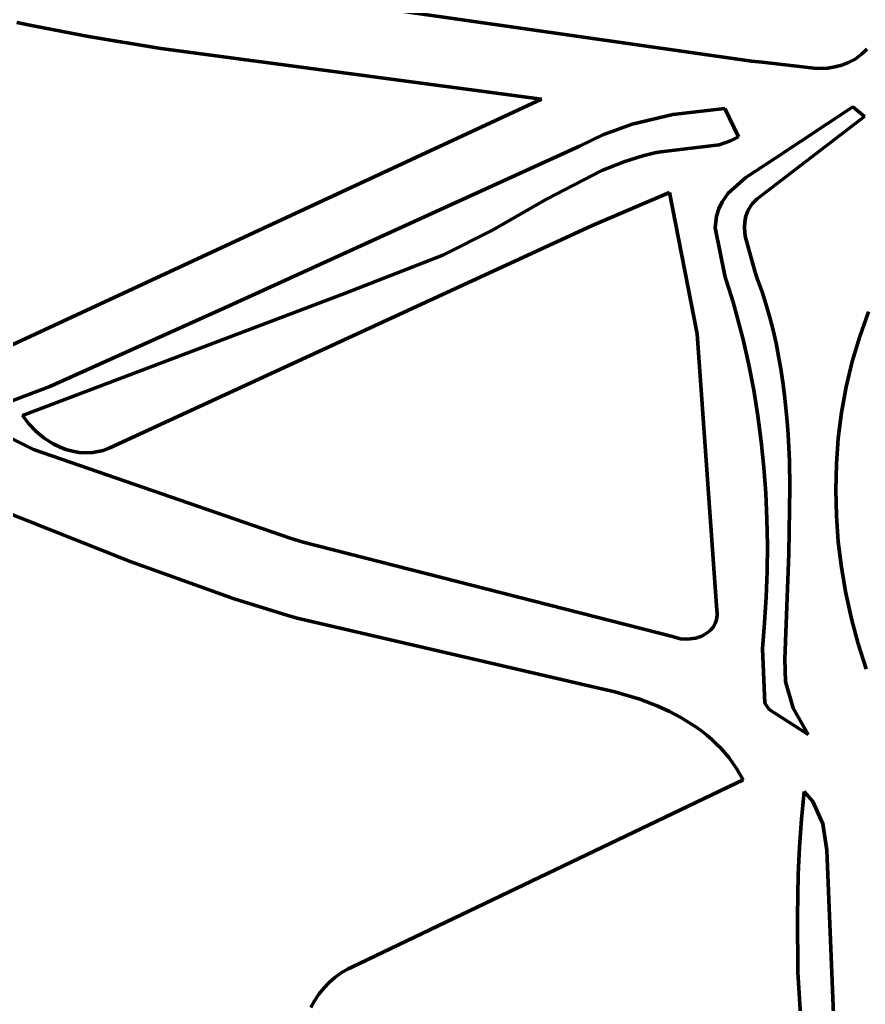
# Model space of a CAD drawing. Header units: millimetres. Extents: x 0 to 14, y 0 to 17.6.
# Drawn here: x 3.076 to 4.306, y 8.29 to 9.723 of the extents above; entities that cross this region are included whole.
import ezdxf

# ---------------------------------------------------------------- set-up
doc = ezdxf.new("R2010")
doc.units = ezdxf.units.MM
doc.layers.add('color#010506ff', color=7, linetype='CONTINUOUS', lineweight=100)
doc.layers.add('color#ffffffff', color=7, linetype='CONTINUOUS', lineweight=100)

msp = doc.modelspace()

# ---------------------------------------------------------------- linework, layer by layer
at = {"layer": 'color#010506ff'}
for p, q in [((3.1937, 9.7981), (4.1407, 9.6625)), ((3.0978, 9.7135), (3.0717, 9.7189)), ((3.1762, 9.6984), (3.0978, 9.7135)), ((3.2812, 9.6807), (3.1762, 9.6984)), ((3.8352, 9.607), (3.2812, 9.6807)), ((4.3003, 9.6723), (4.3043, 9.676)), ((4.3043, 9.676), (4.3081, 9.6799)), ((4.1407, 9.6625), (4.1562, 9.661)), ((4.1562, 9.661), (4.2358, 9.6517)), ((4.2717, 9.6568), (4.2816, 9.6605)), ((4.2816, 9.6605), (4.2865, 9.6628)), ((4.2865, 9.6628), (4.2913, 9.6654)), ((4.2913, 9.6654), (4.2959, 9.6687)), ((4.2959, 9.6687), (4.3003, 9.6723)), ((4.2358, 9.6517), (4.2514, 9.6525)), ((4.2514, 9.6525), (4.2616, 9.6542)), ((4.2616, 9.6542), (4.2717, 9.6568)), ((2.9166, 9.1807), (3.8352, 9.607)), ((4.1015, 9.5934), (4.026, 9.5847)), ((4.1216, 9.5523), (4.1015, 9.5934)), ((4.2881, 9.5959), (4.1743, 9.5206)), ((4.305, 9.582), (4.2881, 9.5959)), ((4.026, 9.5847), (3.9671, 9.5708)), ((4.1487, 9.4619), (4.305, 9.582)), ((3.9671, 9.5708), (3.9244, 9.5553)), ((3.9244, 9.5553), (3.8901, 9.5387)), ((4.0937, 9.5408), (4.1099, 9.5463)), ((4.1099, 9.5463), (4.1216, 9.5523)), ((3.8901, 9.5387), (3.3754, 9.3038)), ((4.0001, 9.5289), (4.0085, 9.5307)), ((4.0085, 9.5307), (4.0937, 9.5408)), ((3.9227, 9.5034), (3.9564, 9.5166)), ((3.9564, 9.5166), (3.9824, 9.5246)), ((3.9824, 9.5246), (4.0001, 9.5289)), ((4.1743, 9.5206), (4.1325, 9.493)), ((3.8422, 9.4618), (3.9227, 9.5034)), ((4.1325, 9.493), (4.1068, 9.4702)), ((3.7636, 9.4164), (3.8422, 9.4618)), ((4.0213, 9.4715), (3.9079, 9.4228)), ((4.0614, 9.2655), (4.0213, 9.4715)), ((4.1068, 9.4702), (4.098, 9.4578)), ((4.1422, 9.4552), (4.1452, 9.4586)), ((4.1452, 9.4586), (4.1487, 9.4619)), ((4.0928, 9.4473), (4.0898, 9.4371)), ((4.098, 9.4578), (4.0928, 9.4473)), ((4.1338, 9.4406), (4.1353, 9.4444)), ((4.1353, 9.4444), (4.1373, 9.4481)), ((4.1373, 9.4481), (4.1395, 9.4517)), ((4.1395, 9.4517), (4.1422, 9.4552)), ((4.0898, 9.4371), (4.0877, 9.4198)), ((4.1309, 9.4287), (4.1325, 9.4367)), ((4.1325, 9.4367), (4.1338, 9.4406)), ((3.9079, 9.4228), (3.2072, 9.0998)), ((3.6915, 9.3801), (3.7636, 9.4164)), ((4.0877, 9.4198), (4.1024, 9.3479)), ((4.1304, 9.4204), (4.1309, 9.4287)), ((4.1313, 9.4077), (4.1304, 9.4204)), ((4.1456, 9.3566), (4.1313, 9.4077)), ((3.5486, 9.3243), (3.6915, 9.3801)), ((4.1024, 9.3479), (4.1082, 9.33)), ((4.1493, 9.3448), (4.1456, 9.3566)), ((4.1558, 9.3265), (4.1493, 9.3448)), ((4.1082, 9.33), (4.1137, 9.3119)), ((3.0801, 9.1468), (3.5486, 9.3243)), ((4.1618, 9.308), (4.1558, 9.3265)), ((3.3754, 9.3038), (3.12, 9.1888)), ((4.1137, 9.3119), (4.1189, 9.2937)), ((4.1671, 9.2895), (4.1618, 9.308)), ((4.1189, 9.2937), (4.1283, 9.2572)), ((4.1719, 9.2708), (4.1671, 9.2895)), ((4.3108, 9.2975), (4.2979, 9.2616)), ((4.0903, 8.863), (4.0614, 9.2655)), ((4.1762, 9.2521), (4.1719, 9.2708)), ((4.2979, 9.2616), (4.2871, 9.2253)), ((4.1283, 9.2572), (4.1366, 9.2204)), ((4.18, 9.2333), (4.1762, 9.2521)), ((4.1833, 9.2145), (4.18, 9.2333)), ((4.1366, 9.2204), (4.1438, 9.1834)), ((4.1862, 9.1955), (4.1833, 9.2145)), ((4.2871, 9.2253), (4.2783, 9.1884)), ((3.12, 9.1888), (3.002, 9.1445)), ((4.1887, 9.1765), (4.1862, 9.1955)), ((4.2783, 9.1884), (4.2716, 9.1513)), ((4.1438, 9.1834), (4.1498, 9.1461)), ((4.1907, 9.1575), (4.1887, 9.1765)), ((4.1924, 9.1384), (4.1907, 9.1575)), ((3.002, 9.1445), (3.0959, 9.0971)), ((3.0892, 9.1348), (3.0801, 9.1468)), ((4.1498, 9.1461), (4.1547, 9.1087)), ((4.2716, 9.1513), (4.2668, 9.1138)), ((3.0998, 9.1237), (3.0892, 9.1348)), ((4.1938, 9.1192), (4.1924, 9.1384)), ((3.1116, 9.114), (3.0998, 9.1237)), ((4.1956, 9.0808), (4.1938, 9.1192)), ((3.1245, 9.1057), (3.1116, 9.114)), ((3.1336, 9.1012), (3.1245, 9.1057)), ((3.143, 9.0975), (3.1336, 9.1012)), ((3.2072, 9.0998), (3.2023, 9.0977)), ((4.1547, 9.1087), (4.1585, 9.0712)), ((4.2668, 9.1138), (4.264, 9.0762)), ((3.0959, 9.0971), (3.4696, 8.9684)), ((3.1526, 9.0948), (3.143, 9.0975)), ((3.1624, 9.0931), (3.1526, 9.0948)), ((3.1724, 9.0924), (3.1624, 9.0931)), ((3.1824, 9.093), (3.1724, 9.0924)), ((3.1874, 9.0937), (3.1824, 9.093)), ((3.1924, 9.0947), (3.1874, 9.0937)), ((3.1974, 9.096), (3.1924, 9.0947)), ((3.2023, 9.0977), (3.1974, 9.096)), ((4.1585, 9.0712), (4.1612, 9.0335)), ((4.1963, 9.0423), (4.1956, 9.0808)), ((4.264, 9.0762), (4.263, 9.0385)), ((3.2365, 8.9342), (2.9193, 9.0602)), ((4.1612, 9.0335), (4.1629, 8.9958)), ((4.1947, 8.9457), (4.1963, 9.0423)), ((4.263, 9.0385), (4.264, 9.0007)), ((4.264, 9.0007), (4.2668, 8.963)), ((4.1629, 8.9958), (4.1636, 8.958)), ((3.4696, 8.9684), (3.4885, 8.9626)), ((3.4885, 8.9626), (4.0254, 8.8253)), ((4.1636, 8.958), (4.1632, 8.9203)), ((4.2668, 8.963), (4.2714, 8.9254)), ((4.189, 8.7919), (4.1947, 8.9457)), ((3.3877, 8.8801), (3.2365, 8.9342)), ((4.1632, 8.9203), (4.1619, 8.8825)), ((4.2714, 8.9254), (4.2778, 8.888)), ((4.2778, 8.888), (4.2859, 8.8509)), ((3.4643, 8.8561), (3.3877, 8.8801)), ((4.1619, 8.8825), (4.1596, 8.8449)), ((3.4794, 8.8518), (3.4643, 8.8561)), ((4.0906, 8.8594), (4.0903, 8.863)), ((4.0906, 8.856), (4.0906, 8.8594)), ((3.9057, 8.7529), (3.4794, 8.8518)), ((4.0846, 8.8386), (4.0876, 8.8438)), ((4.0876, 8.8438), (4.0896, 8.8496)), ((4.0896, 8.8496), (4.0902, 8.8527)), ((4.0902, 8.8527), (4.0906, 8.856)), ((4.1596, 8.8449), (4.1563, 8.8073)), ((4.2859, 8.8509), (4.2957, 8.8142)), ((4.0683, 8.8257), (4.0762, 8.8303)), ((4.0762, 8.8303), (4.0808, 8.8341)), ((4.0808, 8.8341), (4.0846, 8.8386)), ((4.0254, 8.8253), (4.0283, 8.8242)), ((4.0283, 8.8242), (4.0374, 8.8219)), ((4.0374, 8.8219), (4.0469, 8.8212)), ((4.0469, 8.8212), (4.0595, 8.8227)), ((4.0595, 8.8227), (4.0683, 8.8257)), ((4.2957, 8.8142), (4.3072, 8.778)), ((4.1563, 8.8073), (4.16, 8.728)), ((4.1901, 8.7595), (4.189, 8.7919)), ((4.201, 8.721), (4.1901, 8.7595)), ((3.9419, 8.7446), (3.9057, 8.7529)), ((3.9779, 8.7338), (3.9419, 8.7446)), ((4.0042, 8.7238), (3.9779, 8.7338)), ((4.16, 8.728), (4.1661, 8.7189)), ((4.0212, 8.716), (4.0042, 8.7238)), ((4.0376, 8.7073), (4.0212, 8.716)), ((4.1661, 8.7189), (4.2229, 8.6823)), ((4.2229, 8.6823), (4.201, 8.721)), ((4.0534, 8.6977), (4.0376, 8.7073)), ((4.0611, 8.6925), (4.0534, 8.6977)), ((4.0685, 8.6871), (4.0611, 8.6925)), ((4.0757, 8.6813), (4.0685, 8.6871)), ((4.0826, 8.6753), (4.0757, 8.6813)), ((4.0893, 8.669), (4.0826, 8.6753)), ((4.0958, 8.6624), (4.0893, 8.669)), ((4.102, 8.6555), (4.0958, 8.6624)), ((4.1079, 8.6483), (4.102, 8.6555)), ((4.1134, 8.6408), (4.1079, 8.6483)), ((4.1187, 8.633), (4.1134, 8.6408)), ((4.1237, 8.6248), (4.1187, 8.633)), ((3.5589, 8.344), (4.1283, 8.6163)), ((4.1283, 8.6163), (4.1237, 8.6248)), ((4.2172, 8.5997), (4.2133, 8.5594)), ((4.2298, 8.585), (4.2172, 8.5997)), ((4.2442, 8.5527), (4.2298, 8.585)), ((4.2133, 8.5594), (4.2105, 8.5189)), ((4.2503, 8.5143), (4.2442, 8.5527)), ((4.2105, 8.5189), (4.2086, 8.4785)), ((4.2744, 7.9041), (4.2503, 8.5143)), ((4.2086, 8.4785), (4.2073, 8.4177)), ((4.2073, 8.4177), (4.208, 8.3367)), ((3.5438, 8.3355), (3.5537, 8.3414)), ((3.5537, 8.3414), (3.5589, 8.344)), ((3.5261, 8.3214), (3.5346, 8.3288)), ((3.5346, 8.3288), (3.5438, 8.3355)), ((4.208, 8.3367), (4.2272, 8.0128)), ((3.5112, 8.3044), (3.5183, 8.3132)), ((3.5183, 8.3132), (3.5261, 8.3214)), ((3.505, 8.295), (3.5112, 8.3044)), ((3.4995, 8.2851), (3.505, 8.295))]:
    msp.add_line(p, q, dxfattribs=at)
at = {"layer": 'color#ffffffff'}
for p, q in [((4.1407, 9.6625), (3.1937, 9.7981)), ((3.0717, 9.7189), (3.0978, 9.7135)), ((3.0978, 9.7135), (3.1762, 9.6984)), ((3.1762, 9.6984), (3.2812, 9.6807)), ((3.2812, 9.6807), (3.8352, 9.607)), ((4.3043, 9.676), (4.3003, 9.6723)), ((4.3081, 9.6799), (4.3043, 9.676)), ((4.1562, 9.661), (4.1407, 9.6625)), ((4.2358, 9.6517), (4.1562, 9.661)), ((4.2816, 9.6605), (4.2717, 9.6568)), ((4.2865, 9.6628), (4.2816, 9.6605)), ((4.2913, 9.6654), (4.2865, 9.6628)), ((4.2959, 9.6687), (4.2913, 9.6654)), ((4.3003, 9.6723), (4.2959, 9.6687)), ((4.2514, 9.6525), (4.2358, 9.6517)), ((4.2616, 9.6542), (4.2514, 9.6525)), ((4.2717, 9.6568), (4.2616, 9.6542)), ((3.8352, 9.607), (2.9166, 9.1807)), ((4.026, 9.5847), (4.1015, 9.5934)), ((4.1015, 9.5934), (4.1216, 9.5523)), ((4.1743, 9.5206), (4.2881, 9.5959)), ((4.2881, 9.5959), (4.305, 9.582)), ((3.9671, 9.5708), (4.026, 9.5847)), ((4.305, 9.582), (4.1487, 9.4619)), ((3.9244, 9.5553), (3.9671, 9.5708)), ((3.8901, 9.5387), (3.9244, 9.5553)), ((4.1099, 9.5463), (4.0937, 9.5408)), ((4.1216, 9.5523), (4.1099, 9.5463)), ((3.3754, 9.3038), (3.8901, 9.5387)), ((4.0085, 9.5307), (4.0001, 9.5289)), ((4.0937, 9.5408), (4.0085, 9.5307)), ((3.9564, 9.5166), (3.9227, 9.5034)), ((3.9824, 9.5246), (3.9564, 9.5166)), ((4.0001, 9.5289), (3.9824, 9.5246)), ((4.1325, 9.493), (4.1743, 9.5206)), ((3.9227, 9.5034), (3.8422, 9.4618)), ((4.1068, 9.4702), (4.1325, 9.493)), ((3.8422, 9.4618), (3.7636, 9.4164)), ((3.9079, 9.4228), (4.0213, 9.4715)), ((4.0213, 9.4715), (4.0614, 9.2655)), ((4.098, 9.4578), (4.1068, 9.4702)), ((4.1452, 9.4586), (4.1422, 9.4552)), ((4.1487, 9.4619), (4.1452, 9.4586)), ((4.0898, 9.4371), (4.0928, 9.4473)), ((4.0928, 9.4473), (4.098, 9.4578)), ((4.1353, 9.4444), (4.1338, 9.4406)), ((4.1373, 9.4481), (4.1353, 9.4444)), ((4.1395, 9.4517), (4.1373, 9.4481)), ((4.1422, 9.4552), (4.1395, 9.4517)), ((4.0877, 9.4198), (4.0898, 9.4371)), ((4.1325, 9.4367), (4.1309, 9.4287)), ((4.1338, 9.4406), (4.1325, 9.4367)), ((3.2072, 9.0998), (3.9079, 9.4228)), ((3.7636, 9.4164), (3.6915, 9.3801)), ((4.1024, 9.3479), (4.0877, 9.4198)), ((4.1309, 9.4287), (4.1304, 9.4204)), ((4.1304, 9.4204), (4.1313, 9.4077)), ((4.1313, 9.4077), (4.1456, 9.3566)), ((3.6915, 9.3801), (3.5486, 9.3243)), ((4.1082, 9.33), (4.1024, 9.3479)), ((4.1456, 9.3566), (4.1493, 9.3448)), ((4.1493, 9.3448), (4.1558, 9.3265)), ((4.1137, 9.3119), (4.1082, 9.33)), ((3.5486, 9.3243), (3.0801, 9.1468)), ((4.1558, 9.3265), (4.1618, 9.308)), ((3.12, 9.1888), (3.3754, 9.3038)), ((4.1189, 9.2937), (4.1137, 9.3119)), ((4.1618, 9.308), (4.1671, 9.2895)), ((4.1283, 9.2572), (4.1189, 9.2937)), ((4.1671, 9.2895), (4.1719, 9.2708)), ((4.2979, 9.2616), (4.3108, 9.2975)), ((4.0614, 9.2655), (4.0903, 8.863)), ((4.1719, 9.2708), (4.1762, 9.2521)), ((4.2871, 9.2253), (4.2979, 9.2616)), ((4.1366, 9.2204), (4.1283, 9.2572)), ((4.1762, 9.2521), (4.18, 9.2333)), ((4.18, 9.2333), (4.1833, 9.2145)), ((4.1438, 9.1834), (4.1366, 9.2204)), ((4.1833, 9.2145), (4.1862, 9.1955)), ((4.2783, 9.1884), (4.2871, 9.2253)), ((3.002, 9.1445), (3.12, 9.1888)), ((4.1862, 9.1955), (4.1887, 9.1765)), ((4.2716, 9.1513), (4.2783, 9.1884)), ((4.1498, 9.1461), (4.1438, 9.1834)), ((4.1887, 9.1765), (4.1907, 9.1575)), ((4.1907, 9.1575), (4.1924, 9.1384)), ((3.0959, 9.0971), (3.002, 9.1445)), ((3.0801, 9.1468), (3.0892, 9.1348)), ((4.1547, 9.1087), (4.1498, 9.1461)), ((4.2668, 9.1138), (4.2716, 9.1513)), ((3.0892, 9.1348), (3.0998, 9.1237)), ((4.1924, 9.1384), (4.1938, 9.1192)), ((3.0998, 9.1237), (3.1116, 9.114)), ((4.1938, 9.1192), (4.1956, 9.0808)), ((3.1116, 9.114), (3.1245, 9.1057)), ((3.1245, 9.1057), (3.1336, 9.1012)), ((3.1336, 9.1012), (3.143, 9.0975)), ((3.2023, 9.0977), (3.2072, 9.0998)), ((4.1585, 9.0712), (4.1547, 9.1087)), ((4.264, 9.0762), (4.2668, 9.1138)), ((3.4696, 8.9684), (3.0959, 9.0971)), ((3.143, 9.0975), (3.1526, 9.0948)), ((3.1526, 9.0948), (3.1624, 9.0931)), ((3.1624, 9.0931), (3.1724, 9.0924)), ((3.1724, 9.0924), (3.1824, 9.093)), ((3.1824, 9.093), (3.1874, 9.0937)), ((3.1874, 9.0937), (3.1924, 9.0947)), ((3.1924, 9.0947), (3.1974, 9.096)), ((3.1974, 9.096), (3.2023, 9.0977)), ((4.1612, 9.0335), (4.1585, 9.0712)), ((4.1956, 9.0808), (4.1963, 9.0423)), ((4.263, 9.0385), (4.264, 9.0762)), ((2.9193, 9.0602), (3.2365, 8.9342)), ((4.1629, 8.9958), (4.1612, 9.0335)), ((4.1963, 9.0423), (4.1947, 8.9457)), ((4.264, 9.0007), (4.263, 9.0385)), ((4.2668, 8.963), (4.264, 9.0007)), ((4.1636, 8.958), (4.1629, 8.9958)), ((3.4885, 8.9626), (3.4696, 8.9684)), ((4.0254, 8.8253), (3.4885, 8.9626)), ((4.1632, 8.9203), (4.1636, 8.958)), ((4.2714, 8.9254), (4.2668, 8.963)), ((4.1947, 8.9457), (4.189, 8.7919)), ((3.2365, 8.9342), (3.3877, 8.8801)), ((4.1619, 8.8825), (4.1632, 8.9203)), ((4.2778, 8.888), (4.2714, 8.9254)), ((4.2859, 8.8509), (4.2778, 8.888)), ((3.3877, 8.8801), (3.4643, 8.8561)), ((4.1596, 8.8449), (4.1619, 8.8825)), ((3.4643, 8.8561), (3.4794, 8.8518)), ((4.0903, 8.863), (4.0906, 8.8594)), ((4.0906, 8.8594), (4.0906, 8.856)), ((3.4794, 8.8518), (3.9057, 8.7529)), ((4.0876, 8.8438), (4.0846, 8.8386)), ((4.0896, 8.8496), (4.0876, 8.8438)), ((4.0902, 8.8527), (4.0896, 8.8496)), ((4.0906, 8.856), (4.0902, 8.8527)), ((4.1563, 8.8073), (4.1596, 8.8449)), ((4.2957, 8.8142), (4.2859, 8.8509)), ((4.0762, 8.8303), (4.0683, 8.8257)), ((4.0808, 8.8341), (4.0762, 8.8303)), ((4.0846, 8.8386), (4.0808, 8.8341)), ((4.0283, 8.8242), (4.0254, 8.8253)), ((4.0374, 8.8219), (4.0283, 8.8242)), ((4.0469, 8.8212), (4.0374, 8.8219)), ((4.0595, 8.8227), (4.0469, 8.8212)), ((4.0683, 8.8257), (4.0595, 8.8227)), ((4.3072, 8.778), (4.2957, 8.8142)), ((4.16, 8.728), (4.1563, 8.8073)), ((4.189, 8.7919), (4.1901, 8.7595)), ((4.1901, 8.7595), (4.201, 8.721)), ((3.9057, 8.7529), (3.9419, 8.7446)), ((3.9419, 8.7446), (3.9779, 8.7338)), ((3.9779, 8.7338), (4.0042, 8.7238)), ((4.1661, 8.7189), (4.16, 8.728)), ((4.0042, 8.7238), (4.0212, 8.716)), ((4.0212, 8.716), (4.0376, 8.7073)), ((4.2229, 8.6823), (4.1661, 8.7189)), ((4.201, 8.721), (4.2229, 8.6823)), ((4.0376, 8.7073), (4.0534, 8.6977)), ((4.0534, 8.6977), (4.0611, 8.6925)), ((4.0611, 8.6925), (4.0685, 8.6871)), ((4.0685, 8.6871), (4.0757, 8.6813)), ((4.0757, 8.6813), (4.0826, 8.6753)), ((4.0826, 8.6753), (4.0893, 8.669)), ((4.0893, 8.669), (4.0958, 8.6624)), ((4.0958, 8.6624), (4.102, 8.6555)), ((4.102, 8.6555), (4.1079, 8.6483)), ((4.1079, 8.6483), (4.1134, 8.6408)), ((4.1134, 8.6408), (4.1187, 8.633)), ((4.1187, 8.633), (4.1237, 8.6248)), ((4.1283, 8.6163), (3.5589, 8.344)), ((4.1237, 8.6248), (4.1283, 8.6163)), ((4.2133, 8.5594), (4.2172, 8.5997)), ((4.2172, 8.5997), (4.2298, 8.585)), ((4.2298, 8.585), (4.2442, 8.5527)), ((4.2105, 8.5189), (4.2133, 8.5594)), ((4.2442, 8.5527), (4.2503, 8.5143)), ((4.2086, 8.4785), (4.2105, 8.5189)), ((4.2503, 8.5143), (4.2744, 7.9041)), ((4.2073, 8.4177), (4.2086, 8.4785)), ((4.208, 8.3367), (4.2073, 8.4177)), ((3.5537, 8.3414), (3.5438, 8.3355)), ((3.5589, 8.344), (3.5537, 8.3414)), ((3.5346, 8.3288), (3.5261, 8.3214)), ((3.5438, 8.3355), (3.5346, 8.3288)), ((4.2272, 8.0128), (4.208, 8.3367)), ((3.5183, 8.3132), (3.5112, 8.3044)), ((3.5261, 8.3214), (3.5183, 8.3132)), ((3.5112, 8.3044), (3.505, 8.295)), ((3.505, 8.295), (3.4995, 8.2851))]:
    msp.add_line(p, q, dxfattribs=at)

doc.saveas('drawing.dxf')
